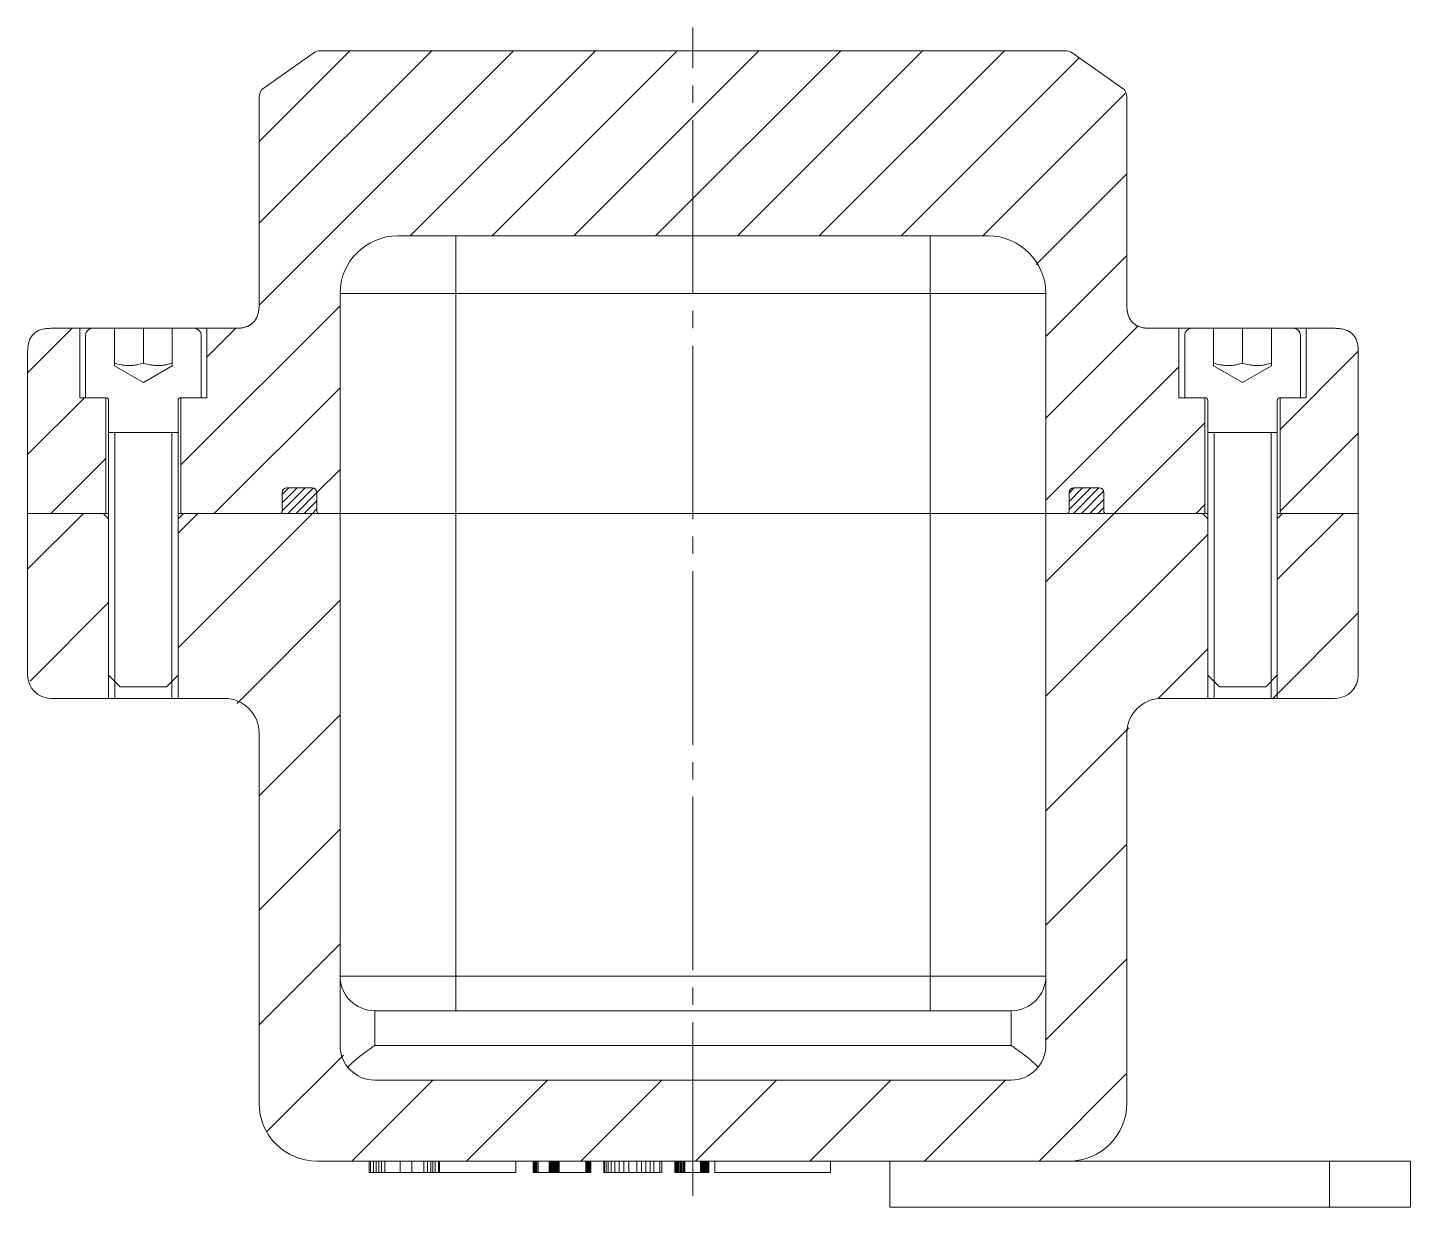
# Model space of a CAD drawing. Header units: millimetres. Extents: x -337 to 383, y -252 to 375.
# Drawn here: x -57.5 to 62, y 273.4 to 375.4 of the extents above; entities that cross this region are included whole.
import ezdxf

# ---------------------------------------------------------------- set-up
doc = ezdxf.new("R2010")
doc.units = ezdxf.units.MM
doc.linetypes.add('K5LT_AXLED', pattern=[19.5, 15, -1.5, 1.5, -1.5])
doc.linetypes.add('K5LT_THIN', pattern=[0])

# ---------------------------------------------------------------- blocks, each defined once
blk = doc.blocks.new('U0')
h = blk.add_hatch()
h.set_pattern_fill('', angle=45, style=0, pattern_type=0)
h.set_pattern_definition([(45, (0, 0), (-3.535534, 3.535534), [])])
h.paths.add_polyline_path([(57.5, 333.4), (57.5, 343.4), (57.5, 347.4), (57.28, 348.51), (56.61, 349.18), (55.5, 349.4), (53, 349.4), (53, 343.4), (50.75, 343.4), (50.75, 333.4)])
h.paths.add_polyline_path([(37.5, 351.4), (37.5, 369.38), (37.21, 370.08), (37.07, 370.19), (32.76, 373.22), (32.18, 373.4), (-32.18, 373.4), (-32.76, 373.22), (-37.07, 370.19), (-37.48, 369.55), (-37.5, 369.38), (-37.5, 351.4), (-37.72, 350.29), (-38.39, 349.62), (-39.5, 349.4), (-42, 349.4), (-42, 343.4), (-44.25, 343.4), (-44.25, 333.4), (-35.7, 333.4), (-35.56, 333.46), (-35.5, 333.6), (-35.5, 335.2), (-35.38, 335.48), (-35.1, 335.6), (-32.9, 335.6), (-32.62, 335.48), (-32.5, 335.2), (-32.5, 333.6), (-32.44, 333.46), (-32.3, 333.4), (-30.5, 333.4), (-30.5, 352.4), (-29.72, 355.09), (-27.61, 356.93), (-25.5, 357.4), (25.5, 357.4), (28.19, 356.61), (30.03, 354.51), (30.5, 352.4), (30.5, 333.4), (32.3, 333.4), (32.44, 333.46), (32.5, 333.6), (32.5, 335.2), (32.62, 335.48), (32.9, 335.6), (35.1, 335.6), (35.38, 335.48), (35.5, 335.2), (35.5, 333.6), (35.56, 333.46), (35.7, 333.4), (44.25, 333.4), (44.25, 343.4), (42, 343.4), (42, 349.4), (39.5, 349.4), (38.39, 349.62), (37.72, 350.29)])
h.paths.add_polyline_path([(-57.5, 343.4), (-57.5, 333.4), (-50.75, 333.4), (-50.75, 343.4), (-53, 343.4), (-53, 349.4), (-55.5, 349.4), (-56.61, 349.18), (-57.28, 348.51), (-57.5, 347.4)])
h = blk.add_hatch()
h.set_pattern_fill('', angle=45, style=0, pattern_type=0)
h.set_pattern_definition([(45, (0, 0), (-0.3535534, 0.3535534), [])])
h.paths.add_polyline_path([(-35.7, 333.4), (-32.3, 333.4), (-32.44, 333.46), (-32.5, 333.6), (-32.5, 335.2), (-32.62, 335.48), (-32.9, 335.6), (-35.1, 335.6), (-35.38, 335.48), (-35.5, 335.2), (-35.5, 333.6), (-35.56, 333.46), (-35.7, 333.4)])
h.paths.add_polyline_path([(32.3, 333.4), (35.7, 333.4), (35.56, 333.46), (35.5, 333.6), (35.5, 333.6), (35.5, 335.2), (35.38, 335.48), (35.1, 335.6), (32.9, 335.6), (32.62, 335.48), (32.5, 335.2), (32.5, 333.6), (32.44, 333.46)])
h = blk.add_hatch()
h.set_pattern_fill('', angle=45, style=0, pattern_type=0)
h.set_pattern_definition([(45, (0, 0), (-4.94975, 4.94975), [])])
h.paths.add_polyline_path([(-50.5, 332.94), (-50.96, 333.4), (-57.5, 333.4), (-57.5, 324.4), (-57.5, 319.4), (-56.91, 317.98), (-55.5, 317.4), (-49.96, 317.4), (-49.96, 318.86), (-50.5, 319.4)])
h.paths.add_polyline_path([(-44.5, 332.94), (-44.5, 319.4), (-45.04, 318.86), (-45.04, 317.4), (-40.5, 317.4), (-38.49, 316.62), (-37.52, 314.7), (-37.5, 314.4), (-37.5, 282.4), (-36.72, 279.71), (-34.61, 277.86), (-32.5, 277.4), (32.5, 277.4), (35.19, 278.18), (37.03, 280.29), (37.5, 282.4), (37.5, 314.4), (38.27, 316.41), (40.19, 317.38), (40.5, 317.4), (45.04, 317.4), (45.04, 318.86), (44.5, 319.4), (44.5, 332.94), (44.04, 333.4), (30.5, 333.4), (30.5, 287.4), (29.73, 285.39), (27.81, 284.41), (27.5, 284.4), (-27.5, 284.4), (-29.51, 285.17), (-30.48, 287.09), (-30.5, 287.4), (-30.5, 333.4), (-44.04, 333.4)])
h.paths.add_polyline_path([(50.5, 332.94), (50.5, 319.4), (49.96, 318.86), (49.96, 317.4), (55.5, 317.4), (56.91, 317.98), (57.5, 319.4), (57.5, 324.4), (57.5, 333.4), (50.96, 333.4)])
at = {"color": 30, "linetype": 'K5LT_AXLED', "lineweight": 18, "true_color": 0xff8000}
blk.add_line((0, 274.4), (0, 375.4), dxfattribs=at)
at = {"color": 7, "linetype": 'K5LT_THIN', "lineweight": 18}
for p, q in [((-37.07, 370.19), (-32.76, 373.22)), ((32.18, 373.4), (-32.18, 373.4)), ((32.76, 373.22), (37.07, 370.19)), ((-37.5, 369.38), (-37.5, 351.4)), ((37.5, 351.4), (37.5, 369.38)), ((-25.5, 357.4), (25.5, 357.4)), ((-20.5, 357.4), (-20.5, 352.4)), ((20.5, 352.4), (20.5, 357.4)), ((-20.5, 352.4), (-30.5, 352.4)), ((-30.5, 352.4), (-30.5, 333.4)), ((-20.5, 352.4), (-20.5, 333.4)), ((-20.5, 352.4), (20.5, 352.4)), ((20.5, 352.4), (20.5, 333.4)), ((30.5, 352.4), (20.5, 352.4)), ((30.5, 333.4), (30.5, 352.4)), ((-53, 349.4), (-55.5, 349.4)), ((-53, 343.4), (-53, 349.4)), ((-51.9, 349.4), (-53, 349.4)), ((-50, 349.4), (-51.9, 349.4)), ((-47.5, 349.4), (-50, 349.4)), ((-50, 349.4), (-50, 346.17)), ((-45, 349.4), (-47.5, 349.4)), ((-47.5, 346.4), (-47.5, 349.4)), ((-43.1, 349.4), (-45, 349.4)), ((-45, 346.17), (-45, 349.4)), ((-42, 349.4), (-43.1, 349.4)), ((-42, 343.4), (-42, 349.4)), ((-39.5, 349.4), (-42, 349.4)), ((42, 349.4), (39.5, 349.4)), ((42, 343.4), (42, 349.4)), ((43.1, 349.4), (42, 349.4)), ((45, 349.4), (43.1, 349.4)), ((47.5, 349.4), (45, 349.4)), ((45, 349.4), (45, 346.17)), ((50, 349.4), (47.5, 349.4)), ((47.5, 346.4), (47.5, 349.4)), ((51.9, 349.4), (50, 349.4)), ((50, 346.17), (50, 349.4)), ((53, 349.4), (51.9, 349.4)), ((53, 343.4), (53, 349.4)), ((55.5, 349.4), (53, 349.4)), ((-52.5, 348.8), (-52.5, 343.4)), ((-42.5, 348.8), (-42.5, 343.4)), ((42.5, 348.8), (42.5, 343.4)), ((52.5, 348.8), (52.5, 343.4)), ((-57.5, 343.4), (-57.5, 347.4)), ((57.5, 343.4), (57.5, 347.4)), ((-50, 346.17), (-47.5, 344.73)), ((-45, 346.17), (-47.5, 344.73)), ((45, 346.17), (47.5, 344.73)), ((50, 346.17), (47.5, 344.73)), ((-57.5, 343.4), (-57.5, 333.4)), ((-53, 343.4), (-50.75, 343.4)), ((-52.5, 343.4), (-50.75, 343.4)), ((-50.75, 333.4), (-50.75, 343.4)), ((-50.5, 343.15), (-50.5, 319.4)), ((-44.5, 343.15), (-44.5, 319.4)), ((-44.25, 343.4), (-42.5, 343.4)), ((-44.25, 333.4), (-44.25, 343.4)), ((-44.25, 343.4), (-42, 343.4)), ((42, 343.4), (44.25, 343.4)), ((42.5, 343.4), (44.25, 343.4)), ((44.25, 333.4), (44.25, 343.4)), ((44.5, 343.15), (44.5, 319.4)), ((50.5, 343.15), (50.5, 319.4)), ((50.75, 343.4), (53, 343.4)), ((50.75, 333.4), (50.75, 343.4)), ((50.75, 343.4), (52.5, 343.4)), ((57.5, 333.4), (57.5, 343.4)), ((-50.5, 340.4), (-44.5, 340.4)), ((-49.96, 340.4), (-49.96, 318.86)), ((-45.04, 340.4), (-45.04, 318.86)), ((44.5, 340.4), (50.5, 340.4)), ((45.04, 340.4), (45.04, 318.86)), ((49.96, 340.4), (49.96, 318.86)), ((-35.5, 335.2), (-35.5, 333.6)), ((-35.5, 335.2), (-35.5, 333.6)), ((-32.9, 335.6), (-35.1, 335.6)), ((-32.9, 335.6), (-35.1, 335.6)), ((-32.5, 333.6), (-32.5, 335.2)), ((-32.5, 333.6), (-32.5, 335.2)), ((32.5, 335.2), (32.5, 333.6)), ((32.5, 335.2), (32.5, 333.6)), ((35.1, 335.6), (32.9, 335.6)), ((35.1, 335.6), (32.9, 335.6)), ((35.5, 333.6), (35.5, 335.2)), ((35.5, 333.6), (35.5, 335.2)), ((-50.75, 333.4), (-57.5, 333.4)), ((-50.96, 333.4), (-57.5, 333.4)), ((-57.5, 333.4), (-57.5, 324.4)), ((-50.5, 332.94), (-50.96, 333.4)), ((-50.5, 333.4), (-50.75, 333.4)), ((-50.5, 332.94), (-50.5, 317.4)), ((-44.25, 333.4), (-44.5, 333.4)), ((-44.5, 332.94), (-44.04, 333.4)), ((-44.5, 332.94), (-44.5, 317.4)), ((-35.7, 333.4), (-44.25, 333.4)), ((-30.5, 333.4), (-44.04, 333.4)), ((-35.7, 333.4), (-32.3, 333.4)), ((-30.5, 333.4), (-32.3, 333.4)), ((-30.5, 333.4), (-20.5, 333.4)), ((-30.5, 333.4), (-20.5, 333.4)), ((-30.5, 333.4), (-30.5, 287.4)), ((20.5, 333.4), (-20.5, 333.4)), ((20.5, 333.4), (-20.5, 333.4)), ((-20.5, 293.4), (-20.5, 333.4)), ((20.5, 333.4), (30.5, 333.4)), ((20.5, 293.4), (20.5, 333.4)), ((20.5, 333.4), (30.5, 333.4)), ((32.3, 333.4), (30.5, 333.4)), ((30.5, 287.4), (30.5, 333.4)), ((44.04, 333.4), (30.5, 333.4)), ((32.3, 333.4), (35.7, 333.4)), ((44.25, 333.4), (35.7, 333.4)), ((44.5, 332.94), (44.04, 333.4)), ((44.5, 333.4), (44.25, 333.4)), ((44.5, 332.94), (44.5, 317.4)), ((50.75, 333.4), (50.5, 333.4)), ((50.5, 332.94), (50.96, 333.4)), ((50.5, 332.94), (50.5, 317.4)), ((57.5, 333.4), (50.75, 333.4)), ((57.5, 333.4), (50.96, 333.4)), ((57.5, 324.4), (57.5, 333.4)), ((-57.5, 324.4), (-57.5, 319.4)), ((57.5, 324.4), (57.5, 319.4)), ((-50.5, 319.4), (-49.5, 318.4)), ((-44.5, 319.4), (-45.5, 318.4)), ((44.5, 319.4), (45.5, 318.4)), ((50.5, 319.4), (49.5, 318.4)), ((-49.96, 317.4), (-49.96, 318.86)), ((-49.5, 318.4), (-45.5, 318.4)), ((-45.04, 317.4), (-45.04, 318.86)), ((45.04, 317.4), (45.04, 318.86)), ((45.5, 318.4), (49.5, 318.4)), ((49.96, 317.4), (49.96, 318.86)), ((-55.5, 317.4), (-49.96, 317.4)), ((-45.04, 317.4), (-49.96, 317.4)), ((-45.04, 317.4), (-40.5, 317.4)), ((40.5, 317.4), (45.04, 317.4)), ((49.96, 317.4), (45.04, 317.4)), ((49.96, 317.4), (55.5, 317.4)), ((-37.5, 314.4), (-37.5, 314.43)), ((-37.5, 314.42), (-37.5, 314.4)), ((-37.5, 314.4), (-37.5, 282.4)), ((37.5, 314.4), (37.5, 314.45)), ((37.5, 282.4), (37.5, 314.4)), ((-30.5, 293.4), (-20.5, 293.4)), ((-20.5, 293.4), (20.5, 293.4)), ((-20.5, 293.4), (-20.5, 290.4)), ((20.5, 293.4), (30.5, 293.4)), ((20.5, 293.4), (20.5, 290.4)), ((-27.5, 287.4), (-27.5, 290.4)), ((-27.5, 290.4), (27.5, 290.4)), ((27.5, 290.4), (27.5, 287.4)), ((-27.5, 287.4), (27.5, 287.4)), ((27.5, 284.4), (-27.5, 284.4)), ((32.5, 277.4), (-32.5, 277.4)), ((-27.99, 277.4), (-27.99, 276.4)), ((-27.88, 277.4), (-27.88, 276.4)), ((-27.6, 277.4), (-27.6, 276.4)), ((-27.38, 277.4), (-27.38, 276.4)), ((-27.16, 277.4), (-27.16, 276.4)), ((-26.91, 277.4), (-26.91, 276.4)), ((-26.63, 277.4), (-26.63, 276.4)), ((-25.3, 277.4), (-25.3, 276.4)), ((-24.3, 277.4), (-24.3, 276.4)), ((-23.25, 277.4), (-23.25, 276.4)), ((-22.94, 277.4), (-22.94, 276.4)), ((-22.65, 277.4), (-22.65, 276.4)), ((-22.47, 277.4), (-22.47, 276.4)), ((-22.29, 277.4), (-22.29, 276.4)), ((-22, 277.4), (-22, 276.4)), ((-21.9, 277.4), (-21.9, 276.4)), ((-15.3, 277.4), (-15.3, 276.4)), ((-13.82, 277.4), (-13.82, 276.4)), ((-13.8, 277.4), (-13.8, 276.4)), ((-13.74, 277.4), (-13.74, 276.4)), ((-13.7, 277.4), (-13.7, 276.4)), ((-13.63, 277.4), (-13.63, 276.4)), ((-13.56, 277.4), (-13.56, 276.4)), ((-13.48, 277.4), (-13.48, 276.4)), ((-13.38, 277.4), (-13.38, 276.4)), ((-12.43, 277.4), (-12.43, 276.4)), ((-12.42, 277.4), (-12.42, 276.4)), ((-12.38, 277.4), (-12.38, 276.4)), ((-12.3, 277.4), (-12.3, 276.4)), ((-12.23, 277.4), (-12.23, 276.4)), ((-12.16, 277.4), (-12.16, 276.4)), ((-12.09, 277.4), (-12.09, 276.4)), ((-12, 277.4), (-12, 276.4)), ((-11.96, 277.4), (-11.96, 276.4)), ((-11.89, 277.4), (-11.89, 276.4)), ((-11.82, 277.4), (-11.82, 276.4)), ((-11.73, 277.4), (-11.73, 276.4)), ((-11.64, 277.4), (-11.64, 276.4)), ((-11.59, 277.4), (-11.59, 276.4)), ((-11.58, 277.4), (-11.58, 276.4)), ((-11.57, 277.4), (-11.57, 276.4)), ((-9.25, 277.4), (-9.25, 276.4)), ((-9.16, 277.4), (-9.16, 276.4)), ((-9.08, 277.4), (-9.08, 276.4)), ((-9.01, 277.4), (-9.01, 276.4)), ((-8.94, 277.4), (-8.94, 276.4)), ((-8.87, 277.4), (-8.87, 276.4)), ((-8.83, 277.4), (-8.83, 276.4)), ((-8.82, 277.4), (-8.82, 276.4)), ((-7.7, 277.4), (-7.7, 276.4)), ((-7.65, 277.4), (-7.65, 276.4)), ((-7.49, 277.4), (-7.49, 276.4)), ((-7.32, 277.4), (-7.32, 276.4)), ((-7.07, 277.4), (-7.07, 276.4)), ((-6.74, 277.4), (-6.74, 276.4)), ((-6.37, 277.4), (-6.37, 276.4)), ((-5.98, 277.4), (-5.98, 276.4)), ((-5.54, 277.4), (-5.54, 276.4)), ((-4.86, 277.4), (-4.86, 276.4)), ((-4.45, 277.4), (-4.45, 276.4)), ((-4.08, 277.4), (-4.08, 276.4)), ((-3.71, 277.4), (-3.71, 276.4)), ((-3.37, 277.4), (-3.37, 276.4)), ((-2.86, 277.4), (-2.86, 276.4)), ((-2.7, 277.4), (-2.7, 276.4)), ((-2.7, 277.4), (-1.7, 277.4)), ((-1.56, 277.4), (-1.56, 276.4)), ((-1.54, 277.4), (-1.54, 276.4)), ((-1.5, 277.4), (-1.5, 276.4)), ((-1.42, 277.4), (-1.42, 276.4)), ((-1.36, 277.4), (-1.36, 276.4)), ((-1.28, 277.4), (-1.28, 276.4)), ((-1.21, 277.4), (-1.21, 276.4)), ((-1.12, 277.4), (-1.12, 276.4)), ((-1.08, 277.4), (-1.08, 276.4)), ((-1.02, 277.4), (-1.02, 276.4)), ((-0.95, 277.4), (-0.95, 276.4)), ((-0.85, 277.4), (-0.85, 276.4)), ((-0.77, 277.4), (-0.77, 276.4)), ((-0.72, 277.4), (-0.72, 276.4)), ((-0.7, 277.4), (-0.7, 276.4)), ((-0.69, 277.4), (-0.69, 276.4)), ((0.65, 277.4), (0.65, 276.4)), ((0.71, 277.4), (0.71, 276.4)), ((0.78, 277.4), (0.78, 276.4)), ((0.85, 277.4), (0.85, 276.4)), ((0.93, 277.4), (0.93, 276.4)), ((1.01, 277.4), (1.01, 276.4)), ((1.09, 277.4), (1.09, 276.4)), ((1.16, 277.4), (1.16, 276.4)), ((1.23, 277.4), (1.23, 276.4)), ((1.31, 277.4), (1.31, 276.4)), ((1.35, 277.4), (1.35, 276.4)), ((1.36, 277.4), (1.36, 276.4)), ((1.9, 277.4), (1.9, 276.4)), ((11.9, 277.4), (11.9, 276.4)), ((17, 277.4), (17, 273.4)), ((55, 277.4), (32.5, 277.4)), ((62, 277.4), (55, 277.4)), ((55, 277.4), (55, 273.4)), ((62, 277.4), (62, 273.4)), ((-27.88, 276.4), (-27.99, 276.4)), ((-27.6, 276.4), (-27.88, 276.4)), ((-27.38, 276.4), (-27.6, 276.4)), ((-27.16, 276.4), (-27.38, 276.4)), ((-26.91, 276.4), (-27.16, 276.4)), ((-26.63, 276.4), (-26.91, 276.4)), ((-25.3, 276.4), (-26.63, 276.4)), ((-24.3, 276.4), (-25.3, 276.4)), ((-23.25, 276.4), (-24.3, 276.4)), ((-22.94, 276.4), (-23.25, 276.4)), ((-22.65, 276.4), (-22.94, 276.4)), ((-22.47, 276.4), (-22.65, 276.4)), ((-22.29, 276.4), (-22.47, 276.4)), ((-22, 276.4), (-22.29, 276.4)), ((-21.9, 276.4), (-22, 276.4)), ((-15.3, 276.4), (-21.9, 276.4)), ((-13.8, 276.4), (-13.82, 276.4)), ((-13.74, 276.4), (-13.8, 276.4)), ((-13.7, 276.4), (-13.74, 276.4)), ((-13.63, 276.4), (-13.7, 276.4)), ((-13.56, 276.4), (-13.63, 276.4)), ((-13.48, 276.4), (-13.56, 276.4)), ((-13.38, 276.4), (-13.48, 276.4)), ((-12.43, 276.4), (-13.38, 276.4)), ((-12.42, 276.4), (-12.43, 276.4)), ((-12.38, 276.4), (-12.42, 276.4)), ((-12.3, 276.4), (-12.38, 276.4)), ((-12.23, 276.4), (-12.3, 276.4)), ((-12.16, 276.4), (-12.23, 276.4)), ((-12.09, 276.4), (-12.16, 276.4)), ((-12, 276.4), (-12.09, 276.4)), ((-11.96, 276.4), (-12, 276.4)), ((-11.89, 276.4), (-11.96, 276.4)), ((-11.82, 276.4), (-11.89, 276.4)), ((-11.73, 276.4), (-11.82, 276.4)), ((-11.64, 276.4), (-11.73, 276.4)), ((-11.59, 276.4), (-11.64, 276.4)), ((-11.58, 276.4), (-11.59, 276.4)), ((-11.57, 276.4), (-11.58, 276.4)), ((-9.25, 276.4), (-11.57, 276.4)), ((-9.16, 276.4), (-9.25, 276.4)), ((-9.08, 276.4), (-9.16, 276.4)), ((-9.01, 276.4), (-9.08, 276.4)), ((-8.94, 276.4), (-9.01, 276.4)), ((-8.87, 276.4), (-8.94, 276.4)), ((-8.83, 276.4), (-8.87, 276.4)), ((-8.82, 276.4), (-8.83, 276.4)), ((-7.65, 276.4), (-7.7, 276.4)), ((-7.49, 276.4), (-7.65, 276.4)), ((-7.32, 276.4), (-7.49, 276.4)), ((-7.07, 276.4), (-7.32, 276.4)), ((-6.74, 276.4), (-7.07, 276.4)), ((-6.37, 276.4), (-6.74, 276.4)), ((-5.98, 276.4), (-6.37, 276.4)), ((-5.54, 276.4), (-5.98, 276.4)), ((-4.86, 276.4), (-5.54, 276.4)), ((-4.45, 276.4), (-4.86, 276.4)), ((-4.08, 276.4), (-4.45, 276.4)), ((-3.71, 276.4), (-4.08, 276.4)), ((-3.37, 276.4), (-3.71, 276.4)), ((-2.86, 276.4), (-3.37, 276.4)), ((-2.7, 276.4), (-2.86, 276.4)), ((-1.54, 276.4), (-1.56, 276.4)), ((-1.5, 276.4), (-1.54, 276.4)), ((-1.42, 276.4), (-1.5, 276.4)), ((-1.36, 276.4), (-1.42, 276.4)), ((-1.28, 276.4), (-1.36, 276.4)), ((-1.21, 276.4), (-1.28, 276.4)), ((-1.12, 276.4), (-1.21, 276.4)), ((-1.08, 276.4), (-1.12, 276.4)), ((-1.02, 276.4), (-1.08, 276.4)), ((-0.95, 276.4), (-1.02, 276.4)), ((-0.85, 276.4), (-0.95, 276.4)), ((-0.77, 276.4), (-0.85, 276.4)), ((-0.72, 276.4), (-0.77, 276.4)), ((-0.7, 276.4), (-0.72, 276.4)), ((-0.69, 276.4), (-0.7, 276.4)), ((0.65, 276.4), (-0.69, 276.4)), ((0.71, 276.4), (0.65, 276.4)), ((0.78, 276.4), (0.71, 276.4)), ((0.85, 276.4), (0.78, 276.4)), ((0.93, 276.4), (0.85, 276.4)), ((1.01, 276.4), (0.93, 276.4)), ((1.09, 276.4), (1.01, 276.4)), ((1.16, 276.4), (1.09, 276.4)), ((1.23, 276.4), (1.16, 276.4)), ((1.31, 276.4), (1.23, 276.4)), ((1.35, 276.4), (1.31, 276.4)), ((1.36, 276.4), (1.35, 276.4)), ((11.9, 276.4), (1.9, 276.4)), ((55, 273.4), (17, 273.4)), ((62, 273.4), (55, 273.4))]:
    blk.add_line(p, q, dxfattribs=at)
for centre, radius, start, end in [((-32.18, 372.4), 1, 90, 125), ((32.18, 372.4), 1, 55, 90), ((-36.5, 369.38), 1, 125, 180), ((36.5, 369.38), 1, 0, 55), ((-25.5, 352.4), 5, 90, 180), ((25.5, 352.4), 5, 0, 90), ((-51.9, 348.8), 0.6, 90, 180), ((-43.1, 348.8), 0.6, 0, 90), ((43.1, 348.8), 0.6, 90, 180), ((51.9, 348.8), 0.6, 0, 90), ((-50.75, 343.15), 0.25, 0, 89.9976), ((-50.75, 343.15), 0.25, 89.9976, 90), ((-44.25, 343.15), 0.25, 90.0024, 180), ((-44.25, 343.15), 0.25, 90, 90.0024), ((44.25, 343.15), 0.25, 0, 89.9976), ((44.25, 343.15), 0.25, 89.9976, 90), ((50.75, 343.15), 0.25, 90.0024, 180), ((50.75, 343.15), 0.25, 90, 90.0024), ((-35.1, 335.2), 0.4, 90, 180), ((-35.1, 335.2), 0.4, 90, 180), ((-32.9, 335.2), 0.4, 0, 90), ((-32.9, 335.2), 0.4, 0, 90), ((32.9, 335.2), 0.4, 90, 180), ((32.9, 335.2), 0.4, 90, 180), ((35.1, 335.2), 0.4, 0, 90), ((35.1, 335.2), 0.4, 0, 90), ((-35.7, 333.6), 0.2, 270, 0), ((-35.7, 333.6), 0.2, 270, 0), ((-32.3, 333.6), 0.2, 180, 269.9994), ((-32.3, 333.6), 0.2, 180, 270), ((32.3, 333.6), 0.2, 270.0006, 0), ((32.3, 333.6), 0.2, 270, 0), ((35.7, 333.6), 0.2, 180, 270), ((35.7, 333.6), 0.2, 180, 270), ((-55.5, 319.4), 2, 180, 270), ((55.5, 319.4), 2, 270, 0), ((-40.5, 314.4), 3, 0, 90), ((40.5, 314.4), 3, 90, 180), ((-27.5, 293.4), 3, 180, 270), ((27.5, 293.4), 3, 270, 0), ((-27.5, 287.4), 3, 180, 270), ((27.5, 287.4), 3, 270, 0), ((-32.5, 282.4), 5, 180, 270), ((32.5, 282.4), 5, 270, 0)]:
    blk.add_arc(centre, radius, start, end, dxfattribs=at)
for points in [[(-39.5, 349.4), (-37.5, 349.4), (-37.5, 351.4)], [(39.5, 349.4), (37.5, 349.4), (37.5, 351.4)], [(-55.5, 349.4), (-57.5, 349.4), (-57.5, 347.4)], [(55.5, 349.4), (57.5, 349.4), (57.5, 347.4)]]:
    blk.add_open_spline(points, degree=2, dxfattribs=at)
for points, knots in [([(-39.5, 349.4), (-39.5, 349.4), (-39.5, 349.4), (-39.48, 349.4), (-39.47, 349.4), (-39.44, 349.4), (-39.43, 349.4), (-39.39, 349.4), (-39.36, 349.4), (-39.27, 349.4), (-39.22, 349.41), (-39.05, 349.43), (-38.94, 349.44), (-38.72, 349.5), (-38.61, 349.53), (-38.47, 349.59), (-38.44, 349.6), (-38.37, 349.64), (-38.33, 349.66), (-38.28, 349.69), (-38.26, 349.7), (-38.21, 349.73), (-38.19, 349.75), (-38.16, 349.77), (-38.15, 349.78), (-38.13, 349.79), (-38.12, 349.8), (-38.1, 349.82), (-38.09, 349.83), (-38.07, 349.84), (-38.07, 349.85), (-38.06, 349.86), (-38.05, 349.86), (-38.04, 349.87), (-38.03, 349.88), (-38.02, 349.89), (-38.02, 349.89), (-38.01, 349.9), (-38, 349.91), (-37.99, 349.92), (-37.98, 349.93), (-37.97, 349.94), (-37.96, 349.95), (-37.95, 349.96), (-37.95, 349.97), (-37.93, 349.98), (-37.92, 349.99), (-37.9, 350.02), (-37.89, 350.03), (-37.87, 350.05), (-37.86, 350.07), (-37.84, 350.1), (-37.82, 350.13), (-37.79, 350.18), (-37.77, 350.2), (-37.75, 350.25), (-37.73, 350.28), (-37.71, 350.32), (-37.7, 350.33), (-37.68, 350.38), (-37.67, 350.41), (-37.63, 350.51), (-37.61, 350.57), (-37.58, 350.69), (-37.56, 350.75), (-37.53, 350.92), (-37.52, 351.03), (-37.51, 351.19), (-37.5, 351.24), (-37.5, 351.31), (-37.5, 351.35), (-37.5, 351.37)], [0.000028, 0.000028, 0.000028, 0.000028, 0.0125, 0.0125, 0.673521, 0.673521, 1.34707, 1.34707, 2.694168, 2.694168, 5.388365, 5.388365, 10.776759, 10.776759, 15.871105, 15.871105, 17.66674, 17.66674, 19.413512, 19.413512, 20.53611, 20.53611, 21.658708, 21.658708, 22.23667, 22.23667, 22.814633, 22.814633, 23.392596, 23.392596, 23.733519, 23.733519, 24.074442, 24.074442, 24.415365, 24.415365, 24.756288, 24.756288, 25.127231, 25.127231, 25.498174, 25.498174, 25.869117, 25.869117, 26.24006, 26.24006, 26.915223, 26.915223, 27.590385, 27.590385, 28.265547, 28.265547, 29.551229, 29.551229, 30.83691, 30.83691, 32.102029, 32.102029, 32.887766, 32.887766, 34.459241, 34.459241, 37.60219, 37.60219, 40.260038, 40.260038, 45.575732, 45.575732, 48.090233, 48.090233, 49.088759, 49.088759, 49.088759, 49.088759]), ([(39.5, 349.4), (39.46, 349.4), (39.42, 349.4), (39.32, 349.4), (39.27, 349.4), (39.12, 349.42), (39.01, 349.43), (38.77, 349.48), (38.64, 349.52), (38.48, 349.59), (38.44, 349.6), (38.37, 349.64), (38.33, 349.66), (38.27, 349.69), (38.25, 349.71), (38.19, 349.75), (38.17, 349.77), (38.13, 349.79), (38.12, 349.8), (38.1, 349.82), (38.1, 349.82), (38.09, 349.83), (38.08, 349.84), (38.07, 349.84), (38.06, 349.85), (38.05, 349.86), (38.05, 349.86), (38.04, 349.87), (38.03, 349.88), (38.02, 349.89), (38.02, 349.89), (38, 349.9), (38, 349.91), (37.99, 349.92), (37.98, 349.93), (37.97, 349.94), (37.97, 349.94), (37.96, 349.95), (37.95, 349.96), (37.94, 349.97), (37.94, 349.98), (37.92, 349.99), (37.91, 350), (37.89, 350.03), (37.89, 350.04), (37.87, 350.06), (37.86, 350.07), (37.83, 350.11), (37.81, 350.14), (37.78, 350.18), (37.78, 350.19), (37.76, 350.22), (37.75, 350.23), (37.73, 350.28), (37.71, 350.32), (37.68, 350.39), (37.66, 350.42), (37.62, 350.53), (37.6, 350.6), (37.57, 350.73), (37.55, 350.8), (37.52, 350.98), (37.51, 351.11), (37.5, 351.25), (37.5, 351.27), (37.5, 351.31), (37.5, 351.33), (37.5, 351.35)], [0.000308, 0.000308, 0.000308, 0.000308, 2.076597, 2.076597, 4.672343, 4.672343, 9.863836, 9.863836, 16.402428, 16.402428, 18.260406, 18.260406, 20.071715, 20.071715, 21.556384, 21.556384, 23.041052, 23.041052, 23.657292, 23.657292, 23.989243, 23.989243, 24.321195, 24.321195, 24.653146, 24.653146, 24.985098, 24.985098, 25.317049, 25.317049, 25.649001, 25.649001, 25.991093, 25.991093, 26.333185, 26.333185, 26.675276, 26.675276, 27.017368, 27.017368, 27.35946, 27.35946, 28.0182, 28.0182, 28.67694, 28.67694, 29.33568, 29.33568, 31.023073, 31.023073, 31.467194, 31.467194, 32.355436, 32.355436, 34.131921, 34.131921, 35.883958, 35.883958, 39.388032, 39.388032, 42.64938, 42.64938, 48.579649, 48.579649, 49.716531, 49.716531, 50.485173, 50.485173, 50.485173, 50.485173]), ([(-47.5, 346.4), (-47.66, 346.34), (-47.92, 346.27), (-48.26, 346.21), (-48.5, 346.18), (-48.71, 346.17), (-48.93, 346.18), (-49.17, 346.2), (-49.53, 346.26), (-49.81, 346.33), (-50, 346.4)], [0, 0, 0, 0, 2.178627, 3.451141, 4.433013, 5.326859, 6.257229, 7.197702, 8.458371, 11, 11, 11, 11]), ([(-45, 346.4), (-45.16, 346.34), (-45.42, 346.27), (-45.76, 346.21), (-46, 346.18), (-46.21, 346.17), (-46.43, 346.18), (-46.67, 346.2), (-47.03, 346.26), (-47.31, 346.33), (-47.5, 346.4)], [0, 0, 0, 0, 2.178627, 3.451141, 4.433013, 5.326859, 6.257229, 7.197702, 8.458371, 11, 11, 11, 11]), ([(47.5, 346.4), (47.34, 346.34), (47.08, 346.27), (46.74, 346.21), (46.5, 346.18), (46.29, 346.17), (46.07, 346.18), (45.83, 346.2), (45.47, 346.26), (45.19, 346.33), (45, 346.4)], [0, 0, 0, 0, 2.178627, 3.451141, 4.433013, 5.326859, 6.257229, 7.197702, 8.458371, 11, 11, 11, 11]), ([(50, 346.4), (49.84, 346.34), (49.58, 346.27), (49.24, 346.21), (49, 346.18), (48.79, 346.17), (48.57, 346.18), (48.33, 346.2), (47.97, 346.26), (47.69, 346.33), (47.5, 346.4)], [0, 0, 0, 0, 2.178627, 3.451141, 4.433013, 5.326859, 6.257229, 7.197702, 8.458371, 11, 11, 11, 11]), ([(-29.84, 285.52), (-29.75, 285.61), (-29.55, 285.81), (-29.23, 286.09), (-28.97, 286.31), (-28.65, 286.57), (-28.24, 286.87), (-27.81, 287.18), (-27.56, 287.35), (-27.5, 287.4)], [0, 0, 0, 0, 1.392234, 3.074558, 4.33053, 4.871933, 7.102047, 9.253231, 10, 10, 10, 10]), ([(29.84, 285.52), (29.75, 285.61), (29.55, 285.81), (29.23, 286.09), (28.97, 286.31), (28.65, 286.57), (28.24, 286.87), (27.81, 287.18), (27.56, 287.35), (27.5, 287.4)], [0, 0, 0, 0, 1.392234, 3.074558, 4.33053, 4.871933, 7.102047, 9.253231, 10, 10, 10, 10])]:
    blk.add_open_spline(points, degree=3, knots=knots, dxfattribs=at)

msp = doc.modelspace()

# ---------------------------------------------------------------- block references
msp.add_blockref('U0', (0, 0))

doc.saveas('drawing.dxf')
